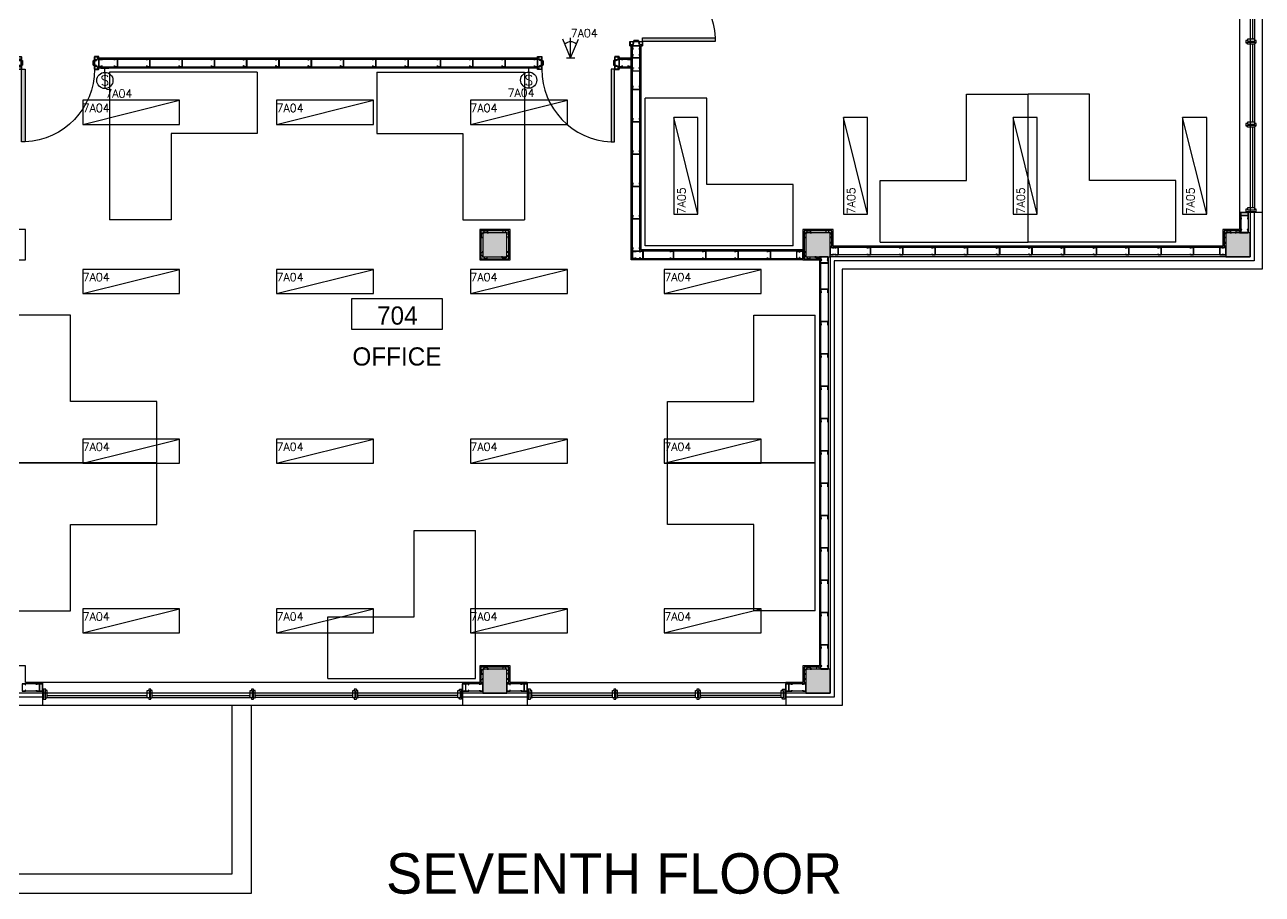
# Model space of a CAD drawing. Header units: millimetres. Extents: x 5414 to 278894, y 4264 to 146383.
# Drawn here: x 27094 to 42414, y 4264 to 15024 of the extents above; entities that cross this region are included whole.
import ezdxf
from ezdxf.enums import TextEntityAlignment as Align

# ---------------------------------------------------------------- set-up
doc = ezdxf.new("R2010")
doc.units = ezdxf.units.MM
doc.linetypes.add('Commercial Base Plan$0$ACAD_ISO02W100', pattern=[15, 12, -3])
for name, color, linetype in [('Commercial Base Plan$0$A-DR-INT', 6, 'Continuous'), ('Commercial Base Plan$0$A-GL-RMS-IDN', 6, 'Continuous'), ('Commercial Base Plan$0$A-PL-LAY-S', 6, 'Continuous'), ('Commercial Base Plan$0$I-FU-DSK', 6, 'Continuous'), ('E-NL-CLG-SYM', 5, 'Continuous')]:
    doc.layers.add(name, color=color, linetype=linetype)
doc.styles.add('Commercial Base Plan$0$STYLUS BT', font='stylu.ttf')
doc.styles.add('ROMANS 100', font='romans.shx', dxfattribs={"height": 100})
doc.styles.add('ROMANS 125', font='romans.shx', dxfattribs={"height": 125})

# ---------------------------------------------------------------- blocks, each defined once
blk = doc.blocks.new('*U146')
blk.add_line((0, -300), (1200, 0))
blk.add_lwpolyline([(0, -300), (1200, -300), (1200, 0), (0, 0)], close=True)
at = {"style": 'ROMANS 100'}
blk.add_attdef('CIRCUIT', text='', height=100, dxfattribs=at).set_placement((0, -46), align=Align.TOP_LEFT)
at = {"style": 'ROMANS 100', "flags": 1}
for tag, p in [('ROOM', (0, -198)), ('SPECIAL', (0, -351))]:
    blk.add_attdef(tag, text='', height=100, dxfattribs=at).set_placement(p, align=Align.TOP_LEFT)
blk = doc.blocks.new('*U87')
for p, q in [((-50, 0), (50, 0)), ((0, -50), (0, 0)), ((0, -50), (0, -250))]:
    blk.add_line(p, q)
blk.add_circle((0, -150), 100)
at = {"style": 'ROMANS 125'}
blk.add_text('S', height=125, dxfattribs=at).set_placement((0, -150), align=Align.MIDDLE_CENTER)
at = {"style": 'ROMANS 100'}
blk.add_attdef('CIRCUIT', text='', height=100, dxfattribs=at).set_placement((-384, -211), align=Align.TOP_CENTER)
at = {"style": 'ROMANS 100', "flags": 1}
for tag, p in [('ROOM', (-384, -373)), ('SPECIAL', (-384, -535))]:
    blk.add_attdef(tag, text='', height=100, dxfattribs=at).set_placement(p, align=Align.TOP_CENTER)
blk = doc.blocks.new('PASSIVE INFRARED DETECTOR')
for p, q in [((0, 0), (-96, 231)), ((0, 0), (0, 250)), ((0, 0), (96, 231)), ((-50, 0), (50, 0))]:
    blk.add_line(p, q)
blk.add_arc((0, 100), 100, 45, 135)
at = {"style": 'ROMANS 100'}
blk.add_attdef('CIRCUIT', text='', height=100, dxfattribs=at).set_placement((31, -39), align=Align.TOP_CENTER)
at = {"style": 'ROMANS 100', "flags": 1}
for tag, p in [('SPECIAL', (31, -274)), ('ROOM', (31, -164))]:
    blk.add_attdef(tag, text='', height=100, dxfattribs=at).set_placement(p, align=Align.TOP_CENTER)
blk = doc.blocks.new('Commercial Base Plan$0$wbFurringChanel 70x22')
blk.add_lwpolyline([(5, 3), (0, 3, 0.414214), (0, 2), (0, 0, 0.414214), (0, 0), (16, 0, 0.394412), (16, 0), (17, 22, -0.394412), (18, 22), (18, 22, -0.198912), (19, 22), (19, 21, 0.198912), (19, 21), (51, 21), (51, 21, 0.198912), (51, 21), (51, 22, -0.198912), (52, 22), (52, 22, -0.394412), (53, 22), (54, 0, 0.394412), (54, 0), (70, 0, 0.414214), (70, 0), (70, 2, 0.414214), (70, 2), (65, 2)], format="xyb")
blk = doc.blocks.new('Commercial Base Plan$0$wbC_Stud 92x38')
blk.add_lwpolyline([(-13, 38), (-3, 38, -0.414214), (0, 35), (0, 3, -0.414214), (-3, 0), (-89, 0, -0.414214), (-92, 3), (-92, 35, -0.414214), (-89, 38), (-79, 38), (-79, 37), (-89, 37, 0.414214), (-91, 35), (-91, 3, 0.414214), (-89, 1), (-3, 1, 0.414214), (-1, 3), (-1, 35, 0.414214), (-3, 37), (-13, 37)], format="xyb", close=True)
blk = doc.blocks.new('Commercial Base Plan$0$wbDoorPlan 900x124(1010ro)')
for p, q in [((55, 976), (55, 77)), ((100, 976), (55, 976)), ((100, 77), (100, 976)), ((1, -35), (1, 35)), ((55, 77), (100, 77)), ((1009, -35), (1009, 35))]:
    blk.add_line(p, q)
for points in [[(9, 65), (2, 65, -0.414214), (1, 66), (1, 77, -0.414214), (2, 78), (50, 78, -0.414214), (51, 77), (51, 29, 0.414214), (52, 28), (66, 28, -0.414214), (67, 27), (67, -27, -0.414214), (66, -28), (52, -28, 0.414214), (51, -29), (51, -77, -0.414214), (50, -78), (2, -78, -0.414214), (1, -77), (1, -66, -0.414214), (2, -65), (9, -65), (9, -64), (2, -64, 0.414214), (0, -66), (0, -77, 0.414214), (2, -79), (50, -79, 0.414214), (52, -77), (52, -29), (66, -29, 0.414214), (68, -27), (68, 27, 0.414214), (66, 29), (52, 29), (52, 77, 0.414214), (50, 79), (2, 79, 0.414214), (0, 77), (0, 66, 0.414214), (2, 64), (9, 64)], [(1001, 65), (1008, 65, 0.414214), (1009, 66), (1009, 77, 0.414214), (1008, 78), (960, 78, 0.414214), (959, 77), (959, 29, -0.414214), (958, 28), (944, 28, 0.414214), (943, 27), (943, -27, 0.414214), (944, -28), (958, -28, -0.414214), (959, -29), (959, -77, 0.414214), (960, -78), (1008, -78, 0.414214), (1009, -77), (1009, -66, 0.414214), (1008, -65), (1001, -65), (1001, -64), (1008, -64, -0.414214), (1010, -66), (1010, -77, -0.414214), (1008, -79), (960, -79, -0.414214), (958, -77), (958, -29), (944, -29, -0.414214), (942, -27), (942, 27, -0.414214), (944, 29), (958, 29), (958, 77, -0.414214), (960, 79), (1008, 79, -0.414214), (1010, 77), (1010, 66, -0.414214), (1008, 64), (1001, 64)]]:
    blk.add_lwpolyline(points, format="xyb", close=True)
for points in [[(0, -34), (0, 34), (20, 45), (15, 51), (15, 77), (50, 77), (50, -77), (15, -77), (15, -52), (20, -45)], [(1010, -34), (1010, 34), (990, 45), (995, 51), (995, 77), (960, 77), (960, -77), (995, -77), (995, -52), (990, -45)]]:
    blk.add_lwpolyline(points, close=True)
for centre in [(35, 36), (975, 36), (35, -36), (975, -36)]:
    blk.add_circle(centre, 8)
blk.add_arc((59, 78), 899, 359.9419, 87.4119)
blk.add_solid([(55, 976), (100, 976), (55, 77), (100, 77)])
blk = doc.blocks.new('Commercial Base Plan$0$wbAluminJamb 127x44.5')
for p, q in [((-109.5, 39.25), (-127, 39.25)), ((-22.5, 56.5), (-17.5, 51.5)), ((0, 39.25), (-17.5, 39.25))]:
    blk.add_line(p, q)
at = {"color": 5}
for p, q in [((-47.5, 56.5), (-47.5, 66.5)), ((-22.5, 56.5), (-22.5, 66.5))]:
    blk.add_line(p, q, dxfattribs=at)
for points in [[(-127, 39.25), (-127, 12), (0, 12), (0, 39.25)], [(-22.5, 56.5), (-109.5, 56.5), (-109.5, 31.5), (-17.5, 31.5), (-17.5, 51.5)]]:
    blk.add_lwpolyline(points)
blk = doc.blocks.new('Commercial Base Plan$0$wbAluminMulion 127x44.5')
for p, q in [((-109.5, 13.625), (-127, 13.625)), ((-22.5, 30.875), (-17.5, 25.875)), ((0, 13.625), (-17.5, 13.625)), ((-22.5, -30.875), (-17.5, -25.875))]:
    blk.add_line(p, q)
at = {"color": 5}
for p, q in [((-47.5, 30.875), (-47.5, 40.875)), ((-22.5, 30.875), (-22.5, 40.875)), ((-47.5, -30.875), (-47.5, -40.875)), ((-22.5, -30.875), (-22.5, -40.875))]:
    blk.add_line(p, q, dxfattribs=at)
for points in [[(-127, 13.625), (-127, -13.625), (-109.5, -13.625)], [(-22.5, 30.875), (-109.5, 30.875), (-109.5, 5.875), (-17.5, 5.875), (-17.5, 25.875)], [(-17.5, -13.625), (0, -13.625), (0, 13.625)], [(-22.5, -30.875), (-109.5, -30.875), (-109.5, -5.875), (-17.5, -5.875), (-17.5, -25.875)]]:
    blk.add_lwpolyline(points)
blk = doc.blocks.new('Commercial Base Plan$0$wbW02Plan_3176x127(ro3200)')
for p, q in [((-3143.5, -22.5), (-2145.375, -22.5)), ((-3143.5, -47.5), (-2145.375, -47.5)), ((-2083.625, -22.5), (-1116.375, -22.5)), ((-2083.625, -47.5), (-1116.375, -47.5)), ((-1054.625, -22.5), (-56.5, -22.5)), ((-1054.625, -47.5), (-56.5, -47.5))]:
    blk.add_line(p, q)
at = {"rotation": 90}
for name, p in [('Commercial Base Plan$0$wbAluminMulion 127x44.5', (-2114.5, 0)), ('Commercial Base Plan$0$wbAluminMulion 127x44.5', (-1085.5, 0)), ('Commercial Base Plan$0$wbAluminJamb 127x44.5', (0, 0))]:
    blk.add_blockref(name, p, dxfattribs=at)
at = {"xscale": -1, "rotation": 270}
blk.add_blockref('Commercial Base Plan$0$wbAluminJamb 127x44.5', (-3200, 0), dxfattribs=at)
blk = doc.blocks.new('Commercial Base Plan$0$wbW01Plan_5176x127(ro5200)')
for p, q in [((-5143.5, -22.5), (-3902.625, -22.5)), ((-5143.5, -47.5), (-3902.625, -47.5)), ((-3840.875, -22.5), (-2630.875, -22.5)), ((-3840.875, -47.5), (-2630.875, -47.5)), ((-1359.125, -22.5), (-2569.125, -22.5)), ((-1359.125, -47.5), (-2569.125, -47.5)), ((-56.5, -22.5), (-1297.375, -22.5)), ((-56.5, -47.5), (-1297.375, -47.5))]:
    blk.add_line(p, q)
at = {"rotation": 90}
for name, p in [('Commercial Base Plan$0$wbAluminMulion 127x44.5', (-3871.75, 0)), ('Commercial Base Plan$0$wbAluminMulion 127x44.5', (-2600, 0)), ('Commercial Base Plan$0$wbAluminMulion 127x44.5', (-1328.25, 0)), ('Commercial Base Plan$0$wbAluminJamb 127x44.5', (0, 0))]:
    blk.add_blockref(name, p, dxfattribs=at)
at = {"xscale": -1, "rotation": 270}
blk.add_blockref('Commercial Base Plan$0$wbAluminJamb 127x44.5', (-5200, 0), dxfattribs=at)
blk = doc.blocks.new('Commercial Base Plan$0$att.RoomName&Number')
blk.add_lwpolyline([(-7.5, 0), (7.5, 0), (7.5, 5), (-7.5, 5)], close=True)
at = {"style": 'Commercial Base Plan$0$STYLUS BT'}
for tag, p in [('ROOM_NAME', (0, 9.5)), ('ROOM', (0, 2.5))]:
    blk.add_attdef(tag, text='', height=3, dxfattribs=at).set_placement(p, align=Align.MIDDLE)
blk = doc.blocks.new('Commercial Base Plan$0$desk')
for p, q in [((0, 1829), (0, 0)), ((0, 1829), (762, 1829)), ((762, 1829), (762, 762)), ((762, 762), (1829, 762)), ((1829, 762), (1829, 0)), ((0, 0), (1829, 0))]:
    blk.add_line(p, q)

msp = doc.modelspace()

# ---------------------------------------------------------------- hatches: boundary and pattern name
at = {"layer": 'Commercial Base Plan$0$A-PL-LAY-S'}
for points in [[(33064, 12451.2), (32764, 12451.2), (32764, 12151.2), (33064, 12151.2)], [(37064, 12451.2), (36764, 12451.2), (36764, 12151.2), (37064, 12151.2)], [(37064, 12451.2), (36764, 12451.2), (36764, 12151.2), (37064, 12151.2)], [(42264, 12451.2), (41964, 12451.2), (41964, 12151.2), (42264, 12151.2)], [(33064, 7051.2), (32764, 7051.2), (32764, 6751.2), (33064, 6751.2)], [(37064, 7051.2), (36764, 7051.2), (36764, 6751.2), (37064, 6751.2)]]:
    msp.add_hatch(color=256, dxfattribs=at).paths.add_polyline_path(points)

# ---------------------------------------------------------------- linework, layer by layer
for p, q in [((42131, 15901.2), (42131, 12701.2)), ((42414, 15901.2), (42414, 12701.2)), ((34602, 14489.2), (34602, 14763.2)), ((34602, 14763.2), (34726, 14763.2)), ((28010, 14489.2), (28010, 14613.2)), ((33442, 14489.2), (33442, 14613.2)), ((34452, 14613.2), (34602, 14613.2)), ((34452, 14489.2), (34452, 14613.2)), ((34452, 14597.2), (34602, 14597.2)), ((42414, 12701.2), (42131, 12701.2)), ((32514, 6884.2), (27314, 6884.2)), ((27314, 6884.2), (27314, 6601.2)), ((32514, 6884.2), (32514, 6601.2)), ((33314, 6884.2), (36514, 6884.2)), ((33314, 6884.2), (33314, 6601.2)), ((36514, 6884.2), (36514, 6601.2)), ((32514, 6601.2), (27314, 6601.2)), ((36514, 6601.2), (33314, 6601.2))]:
    msp.add_line(p, q, dxfattribs=at)
at = {"layer": 'Commercial Base Plan$0$A-PL-LAY-S', "linetype": 'Commercial Base Plan$0$ACAD_ISO02W100'}
msp.add_lwpolyline([(42264, 26451.2), (42264, 12151.2), (37064, 12151.2), (37064, 6751.2), (10764, 6751.2), (10764, 12151.2), (5564, 12151.2), (5564, 26451.2), (10764, 26451.2), (10764, 31851.2), (37064, 31851.2), (37064, 26451.2), (42264, 26451.2)], dxfattribs=at)
at = {"layer": 'Commercial Base Plan$0$A-PL-LAY-S'}
for points in [[(36726, 12129.2), (34618, 12129.2), (34618, 14763.2)], [(36726, 12221.2), (34710, 12221.2), (34710, 14763.2)], [(34726, 14489.2), (34726, 14763.2)], [(28010, 14613.2), (33442, 14613.2)], [(28010, 14597.2), (33442, 14597.2)], [(28010, 14505.2), (33442, 14505.2)], [(28010, 14489.2), (33442, 14489.2)], [(34452, 14505.2), (34602, 14505.2)], [(34452, 14489.2), (34602, 14489.2)], [(36726, 12113.2), (34602, 12113.2), (34602, 14489.2)], [(36726, 12237.2), (34726, 12237.2), (34726, 14489.2)], [(42131, 12701.2), (42131, 12489.2), (41926, 12489.2), (41926, 12284.2), (37102, 12284.2), (37102, 12489.2), (36726, 12489.2), (36726, 12113.2), (36931, 12113.2), (36931, 7089.2), (36726, 7089.2), (36726, 6884.2), (36514, 6884.2)], [(42147, 12473.2), (41942, 12473.2), (41942, 12268.2)], [(27314, 6884.2), (27102, 6884.2), (27102, 7089.2), (26726, 7089.2), (26726, 6884.2), (26514, 6884.2)], [(33314, 6884.2), (33102, 6884.2), (33102, 7089.2), (32726, 7089.2), (32726, 6884.2), (32514, 6884.2)], [(33086, 6868.2), (33086, 7073.2), (32742, 7073.2), (32742, 6868.2)], [(36947, 7073.2), (36742, 7073.2), (36742, 6868.2)], [(29898, 6601.2), (29898, 4271.2), (17930, 4271.2), (17930, 6601.2)], [(29658, 6601.2), (29658, 4511.2), (18170, 4511.2), (18170, 6601.2)]]:
    msp.add_lwpolyline(points, dxfattribs=at)
at = {"layer": 'Commercial Base Plan$0$A-PL-LAY-S', "linetype": 'Continuous'}
for points in [[(42314, 12701.2), (42314, 12101.2), (37114, 12101.2), (37114, 6701.2), (36514, 6701.2)], [(42414, 12701.2), (42414, 12001.2), (37214, 12001.2), (37214, 6601.2), (36514, 6601.2)], [(42147, 12701.2), (42147, 12451.2)], [(42239, 12701.2), (42239, 12451.2)], [(37086, 12268.2), (37086, 12473.2), (36742, 12473.2), (36742, 12129.2), (36947, 12129.2)], [(41964, 12268.2), (37064, 12268.2)], [(36947, 12151.2), (36947, 7051.2)], [(37039, 12151.2), (37039, 7051.2)], [(41964, 12176.2), (37064, 12176.2)], [(27314, 6868.2), (27064, 6868.2)], [(27314, 6776.2), (27064, 6776.2)], [(32764, 6868.2), (32514, 6868.2)], [(32764, 6776.2), (32514, 6776.2)], [(33314, 6868.2), (33064, 6868.2)], [(33314, 6776.2), (33064, 6776.2)], [(36764, 6868.2), (36514, 6868.2)], [(36764, 6776.2), (36514, 6776.2)], [(27314, 6701.2), (26514, 6701.2)], [(27314, 6601.2), (26514, 6601.2)], [(33314, 6701.2), (32514, 6701.2)], [(33314, 6601.2), (32514, 6601.2)]]:
    msp.add_lwpolyline(points, dxfattribs=at)
for points in [[(27102, 12489.2), (26726, 12489.2), (26726, 12113.2), (27102, 12113.2)], [(33102, 12489.2), (32726, 12489.2), (32726, 12113.2), (33102, 12113.2)]]:
    msp.add_lwpolyline(points, close=True, dxfattribs=at)
at = {"layer": 'Commercial Base Plan$0$A-PL-LAY-S'}
for points in [[(33086, 12473.2), (32742, 12473.2), (32742, 12129.2), (33086, 12129.2)], [(33064, 12451.2), (32764, 12451.2), (32764, 12151.2), (33064, 12151.2)], [(37064, 12451.2), (36764, 12451.2), (36764, 12151.2), (37064, 12151.2)], [(42264, 12451.2), (41964, 12451.2), (41964, 12151.2), (42264, 12151.2)], [(33064, 7051.2), (32764, 7051.2), (32764, 6751.2), (33064, 6751.2)], [(37064, 7051.2), (36764, 7051.2), (36764, 6751.2), (37064, 6751.2)]]:
    msp.add_lwpolyline(points, close=True, dxfattribs=at)

# ---------------------------------------------------------------- block references
at = {"layer": 'Commercial Base Plan$0$A-DR-INT', "xscale": -1}
for p, rotation in [((34664, 14763.2), 270), ((27000, 14551.2), 180)]:
    msp.add_blockref('Commercial Base Plan$0$wbDoorPlan 900x124(1010ro)', p, dxfattribs=dict(at, rotation=rotation))
at = {"layer": 'Commercial Base Plan$0$A-DR-INT', "rotation": 180}
msp.add_blockref('Commercial Base Plan$0$wbDoorPlan 900x124(1010ro)', (34452, 14551.2), dxfattribs=at)
at = {"layer": 'Commercial Base Plan$0$A-GL-RMS-IDN'}
ref = msp.add_blockref('Commercial Base Plan$0$att.RoomName&Number', (31701.6, 11631.8), dxfattribs=dict(at, xscale=75, yscale=75, zscale=75, rotation=180))
ref.add_attrib('ROOM', '704', dxfattribs={"layer": '0', "height": 225, "style": 'Commercial Base Plan$0$STYLUS BT'}).set_placement((31706.3, 11425.7), align=Align.MIDDLE)
ref.add_attrib('ROOM_NAME', 'OFFICE', dxfattribs={"layer": '0', "height": 225, "style": 'Commercial Base Plan$0$STYLUS BT'}).set_placement((31701.6, 10919.3), align=Align.MIDDLE)
at = {"layer": 'Commercial Base Plan$0$A-PL-LAY-S'}
for name, p, rotation in [('Commercial Base Plan$0$wbW02Plan_3176x127(ro3200)', (42339, 12701.2), 270), ('Commercial Base Plan$0$wbC_Stud 92x38', (28242, 14597.2), 90.00000000000001), ('Commercial Base Plan$0$wbC_Stud 92x38', (28642, 14597.2), 90.00000000000001), ('Commercial Base Plan$0$wbC_Stud 92x38', (29042, 14597.2), 90.00000000000001), ('Commercial Base Plan$0$wbC_Stud 92x38', (29442, 14597.2), 90.00000000000001), ('Commercial Base Plan$0$wbC_Stud 92x38', (29842, 14597.2), 90.00000000000001), ('Commercial Base Plan$0$wbC_Stud 92x38', (30242, 14597.2), 90.00000000000001), ('Commercial Base Plan$0$wbC_Stud 92x38', (30642, 14597.2), 90.00000000000001), ('Commercial Base Plan$0$wbC_Stud 92x38', (31042, 14597.2), 90.00000000000001), ('Commercial Base Plan$0$wbC_Stud 92x38', (31442, 14597.2), 90.00000000000001), ('Commercial Base Plan$0$wbC_Stud 92x38', (31842, 14597.2), 90.00000000000001), ('Commercial Base Plan$0$wbC_Stud 92x38', (32242, 14597.2), 90.00000000000001), ('Commercial Base Plan$0$wbC_Stud 92x38', (32642, 14597.2), 90.00000000000001), ('Commercial Base Plan$0$wbC_Stud 92x38', (33042, 14597.2), 90.00000000000001), ('Commercial Base Plan$0$wbC_Stud 92x38', (33442, 14597.2), 90.00000000000001), ('Commercial Base Plan$0$wbC_Stud 92x38', (34452, 14505.2), 270), ('Commercial Base Plan$0$wbC_Stud 92x38', (42147, 12701.2), 180), ('Commercial Base Plan$0$wbC_Stud 92x38', (42147, 12663.2), 180), ('Commercial Base Plan$0$wbFurringChanel 70x22', (33064, 12451.2), 270), ('Commercial Base Plan$0$wbFurringChanel 70x22', (37064, 12451.2), 270), ('Commercial Base Plan$0$wbC_Stud 92x38', (37064, 12176.2), 270), ('Commercial Base Plan$0$wbC_Stud 92x38', (37164, 12268.2), 90.00000000000001), ('Commercial Base Plan$0$wbC_Stud 92x38', (37564, 12268.2), 90.00000000000001), ('Commercial Base Plan$0$wbC_Stud 92x38', (37964, 12268.2), 90.00000000000001), ('Commercial Base Plan$0$wbC_Stud 92x38', (38364, 12268.2), 90.00000000000001), ('Commercial Base Plan$0$wbC_Stud 92x38', (38764, 12268.2), 90.00000000000001), ('Commercial Base Plan$0$wbC_Stud 92x38', (39164, 12268.2), 90.00000000000001), ('Commercial Base Plan$0$wbC_Stud 92x38', (39564, 12268.2), 90.00000000000001), ('Commercial Base Plan$0$wbC_Stud 92x38', (39964, 12268.2), 90.00000000000001), ('Commercial Base Plan$0$wbC_Stud 92x38', (40364, 12268.2), 90.00000000000001), ('Commercial Base Plan$0$wbC_Stud 92x38', (40764, 12268.2), 90.00000000000001), ('Commercial Base Plan$0$wbC_Stud 92x38', (41164, 12268.2), 90.00000000000001), ('Commercial Base Plan$0$wbC_Stud 92x38', (41564, 12268.2), 90.00000000000001), ('Commercial Base Plan$0$wbC_Stud 92x38', (41888, 12176.2), 270), ('Commercial Base Plan$0$wbC_Stud 92x38', (41964, 12268.2), 90.00000000000001), ('Commercial Base Plan$0$wbFurringChanel 70x22', (41964, 12268.2), 90.00000000000001), ('Commercial Base Plan$0$wbFurringChanel 70x22', (32764, 12151.2), 90.00000000000001), ('Commercial Base Plan$0$wbFurringChanel 70x22', (33064, 12151.2), 180), ('Commercial Base Plan$0$wbC_Stud 92x38', (34747.9, 12221.2), 90.00000000000001), ('Commercial Base Plan$0$wbC_Stud 92x38', (35126, 12221.2), 90.00000000000001), ('Commercial Base Plan$0$wbC_Stud 92x38', (35526, 12221.2), 90.00000000000001), ('Commercial Base Plan$0$wbC_Stud 92x38', (35926, 12221.2), 90.00000000000001), ('Commercial Base Plan$0$wbC_Stud 92x38', (36326, 12221.2), 90.00000000000001), ('Commercial Base Plan$0$wbC_Stud 92x38', (36726, 12221.2), 90.00000000000001), ('Commercial Base Plan$0$wbFurringChanel 70x22', (36764, 12151.2), 90.00000000000001), ('Commercial Base Plan$0$wbFurringChanel 70x22', (36947, 12151.2), 180), ('Commercial Base Plan$0$wbC_Stud 92x38', (36947, 12151.2), 180), ('Commercial Base Plan$0$wbC_Stud 92x38', (36947, 11751.2), 180), ('Commercial Base Plan$0$wbC_Stud 92x38', (36947, 11351.2), 180), ('Commercial Base Plan$0$wbC_Stud 92x38', (36947, 10951.2), 180), ('Commercial Base Plan$0$wbC_Stud 92x38', (36947, 10551.2), 180), ('Commercial Base Plan$0$wbC_Stud 92x38', (36947, 10151.2), 180), ('Commercial Base Plan$0$wbC_Stud 92x38', (36947, 9751.2), 180), ('Commercial Base Plan$0$wbC_Stud 92x38', (36947, 9351.2), 180), ('Commercial Base Plan$0$wbC_Stud 92x38', (36947, 8951.2), 180), ('Commercial Base Plan$0$wbC_Stud 92x38', (36947, 8551.2), 180), ('Commercial Base Plan$0$wbC_Stud 92x38', (36947, 8151.2), 180), ('Commercial Base Plan$0$wbC_Stud 92x38', (36947, 7751.2), 180), ('Commercial Base Plan$0$wbC_Stud 92x38', (36947, 7351.2), 180), ('Commercial Base Plan$0$wbFurringChanel 70x22', (33064, 7051.2), 270), ('Commercial Base Plan$0$wbFurringChanel 70x22', (32764, 6868.2), 90.00000000000001), ('Commercial Base Plan$0$wbC_Stud 92x38', (27276, 6868.2), 90.00000000000001), ('Commercial Base Plan$0$wbC_Stud 92x38', (27314, 6868.2), 90.00000000000001), ('Commercial Base Plan$0$wbW01Plan_5176x127(ro5200)', (27314, 6676.2), 180), ('Commercial Base Plan$0$wbC_Stud 92x38', (32764, 6868.2), 90.00000000000001), ('Commercial Base Plan$0$wbC_Stud 92x38', (33276, 6868.2), 90.00000000000001), ('Commercial Base Plan$0$wbC_Stud 92x38', (33314, 6868.2), 90.00000000000001), ('Commercial Base Plan$0$wbW02Plan_3176x127(ro3200)', (33314, 6676.2), 180), ('Commercial Base Plan$0$wbC_Stud 92x38', (36764, 6868.2), 90.00000000000001)]:
    msp.add_blockref(name, p, dxfattribs=dict(at, rotation=rotation))
at = {"layer": 'Commercial Base Plan$0$A-PL-LAY-S', "xscale": -1}
for name, p, rotation in [('Commercial Base Plan$0$wbC_Stud 92x38', (34710, 14763.2), 180), ('Commercial Base Plan$0$wbC_Stud 92x38', (28010, 14597.2), 270), ('Commercial Base Plan$0$wbC_Stud 92x38', (34602, 14505.2), 90), ('Commercial Base Plan$0$wbFurringChanel 70x22', (32764, 12451.2), 90), ('Commercial Base Plan$0$wbFurringChanel 70x22', (36764, 12451.2), 90), ('Commercial Base Plan$0$wbFurringChanel 70x22', (41964, 12451.2), 90), ('Commercial Base Plan$0$wbFurringChanel 70x22', (37064, 12268.2), 270), ('Commercial Base Plan$0$wbFurringChanel 70x22', (32764, 12151.2), 180), ('Commercial Base Plan$0$wbFurringChanel 70x22', (33064, 12151.2), 270), ('Commercial Base Plan$0$wbC_Stud 92x38', (34618, 12221.2), 270), ('Commercial Base Plan$0$wbC_Stud 92x38', (36650, 12221.2), 270), ('Commercial Base Plan$0$wbFurringChanel 70x22', (36764, 12151.2), 180), ('Commercial Base Plan$0$wbFurringChanel 70x22', (32764, 7051.2), 90), ('Commercial Base Plan$0$wbFurringChanel 70x22', (36764, 7051.2), 90), ('Commercial Base Plan$0$wbFurringChanel 70x22', (33064, 6868.2), 270), ('Commercial Base Plan$0$wbFurringChanel 70x22', (36764, 6938.2), 90), ('Commercial Base Plan$0$wbC_Stud 92x38', (27064, 6868.2), 270), ('Commercial Base Plan$0$wbC_Stud 92x38', (32514, 6868.2), 270), ('Commercial Base Plan$0$wbC_Stud 92x38', (32552, 6868.2), 270), ('Commercial Base Plan$0$wbC_Stud 92x38', (33064, 6868.2), 270), ('Commercial Base Plan$0$wbC_Stud 92x38', (36514, 6868.2), 270), ('Commercial Base Plan$0$wbC_Stud 92x38', (36552, 6868.2), 270)]:
    msp.add_blockref(name, p, dxfattribs=dict(at, rotation=rotation))
at = {"layer": 'Commercial Base Plan$0$A-PL-LAY-S'}
for name, p in [('Commercial Base Plan$0$wbC_Stud 92x38', (34710, 14613.2)), ('Commercial Base Plan$0$wbC_Stud 92x38', (34710, 14451.2)), ('Commercial Base Plan$0$wbC_Stud 92x38', (34710, 14221.2)), ('Commercial Base Plan$0$wbC_Stud 92x38', (34710, 13821.2)), ('Commercial Base Plan$0$wbC_Stud 92x38', (34710, 13421.2)), ('Commercial Base Plan$0$wbC_Stud 92x38', (34710, 13021.2)), ('Commercial Base Plan$0$wbC_Stud 92x38', (34710, 12621.2)), ('Commercial Base Plan$0$wbFurringChanel 70x22', (32764, 12451.2)), ('Commercial Base Plan$0$wbFurringChanel 70x22', (36764, 12451.2)), ('Commercial Base Plan$0$wbFurringChanel 70x22', (41964, 12451.2)), ('Commercial Base Plan$0$wbFurringChanel 70x22', (42077, 12451.2)), ('Commercial Base Plan$0$wbC_Stud 92x38', (34710, 12221.2)), ('Commercial Base Plan$0$wbFurringChanel 70x22', (32764, 7051.2)), ('Commercial Base Plan$0$wbFurringChanel 70x22', (36764, 7051.2))]:
    msp.add_blockref(name, p, dxfattribs=at)
at = {"layer": 'Commercial Base Plan$0$A-PL-LAY-S', "xscale": -1}
for name, p in [('Commercial Base Plan$0$wbFurringChanel 70x22', (33064, 12451.2)), ('Commercial Base Plan$0$wbFurringChanel 70x22', (37064, 12451.2)), ('Commercial Base Plan$0$wbC_Stud 92x38', (42147, 12451.2)), ('Commercial Base Plan$0$wbC_Stud 92x38', (36947, 12075.2)), ('Commercial Base Plan$0$wbFurringChanel 70x22', (33064, 7051.2)), ('Commercial Base Plan$0$wbFurringChanel 70x22', (36947, 7051.2)), ('Commercial Base Plan$0$wbC_Stud 92x38', (36947, 7051.2))]:
    msp.add_blockref(name, p, dxfattribs=at)
at = {"layer": 'Commercial Base Plan$0$I-FU-DSK'}
for p, rotation in [((28143.5, 14439.2), 270), ((39514, 12334.2), 90.00000000000001), ((36881, 9601.2), 90.00000000000001), ((36881, 9601.2), 180), ((32676, 6935.7), 90.00000000000001)]:
    msp.add_blockref('Commercial Base Plan$0$desk', p, dxfattribs=dict(at, rotation=rotation))
at = {"layer": 'Commercial Base Plan$0$I-FU-DSK', "xscale": -1}
for p, rotation in [((33280, 14439.2), 90), ((34776, 12287.2), 270), ((39514, 12334.2), 270), ((26900, 9601.2), 270), ((26900, 9601.2), 180)]:
    msp.add_blockref('Commercial Base Plan$0$desk', p, dxfattribs=dict(at, rotation=rotation))
at = {"layer": 'E-NL-CLG-SYM'}
ref = msp.add_blockref('PASSIVE INFRARED DETECTOR', (33852, 14613.2), dxfattribs=at)
ref.add_attrib('CIRCUIT', '7A04', dxfattribs={"layer": '0', "height": 100, "style": 'ROMANS 100'}).set_placement((34020.3, 14970.2), align=Align.TOP_CENTER)
ref = msp.add_blockref('*U87', (28086.2, 14485.3), dxfattribs=at)
ref.add_attrib('CIRCUIT', '7A04', dxfattribs={"layer": '0', "height": 100, "style": 'ROMANS 100'}).set_placement((28258.8, 14222.5), align=Align.TOP_CENTER)
ref = msp.add_blockref('*U87', (33333.3, 14489.2), dxfattribs=at)
ref.add_attrib('CIRCUIT', '7A04', dxfattribs={"layer": '0', "height": 100, "style": 'ROMANS 100'}).set_placement((33238.6, 14232.6), align=Align.TOP_CENTER)
for p in [(27811.5, 14090.1), (30211.5, 14090.1), (32611.5, 14090.1), (27811.5, 11997.1), (30211.5, 11997.1), (32611.5, 11997.1), (35011.5, 11997.1), (27811.5, 9897.1), (30211.5, 9897.1), (32611.5, 9897.1), (35011.5, 9897.1), (27811.5, 7797.1), (30211.5, 7797.1), (32611.5, 7797.1), (35011.5, 7797.1)]:
    msp.add_blockref('*U146', p, dxfattribs=at).add_auto_attribs({'CIRCUIT': '7A04'})
at = {"layer": 'E-NL-CLG-SYM', "rotation": 90.00000000000001}
for p in [(35128.5, 12678.2), (37228.5, 12678.2), (39328.5, 12678.2), (41428.5, 12678.2)]:
    msp.add_blockref('*U146', p, dxfattribs=at).add_auto_attribs({'CIRCUIT': '7A05'})

# ---------------------------------------------------------------- texts
at = {"layer": 'Commercial Base Plan$0$A-GL-RMS-IDN', "style": 'Commercial Base Plan$0$STYLUS BT'}
msp.add_text('SEVENTH FLOOR', height=500, dxfattribs=at).set_placement((37214, 4271.2), align=Align.RIGHT)

doc.saveas('drawing.dxf')
